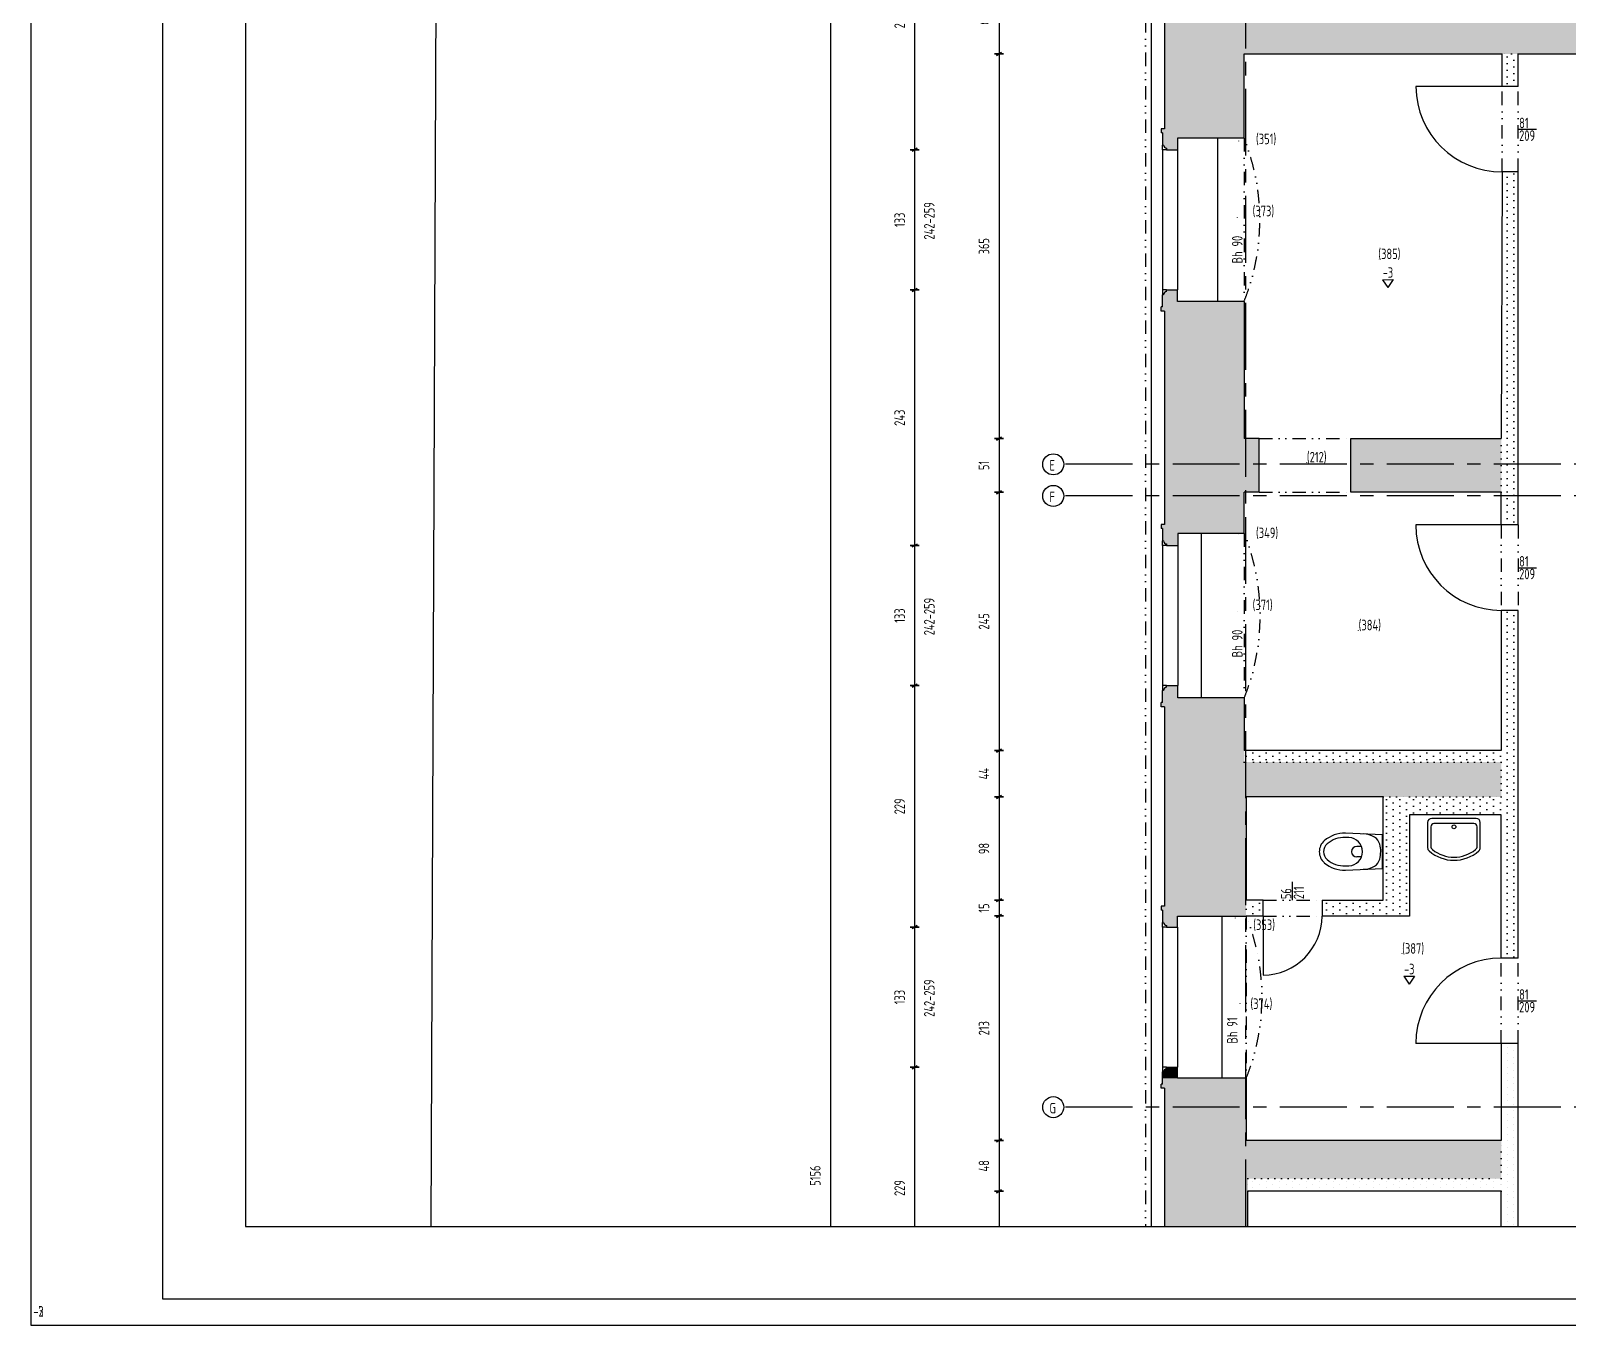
# Model space of a CAD drawing. Header units: centimetres. Extents: x -147 to 196535, y -264 to 83836.
# Drawn here: x -147 to 29029, y -264 to 24303 of the extents above; entities that cross this region are included whole.
import ezdxf
from ezdxf.enums import TextEntityAlignment as Align

# ---------------------------------------------------------------- set-up
doc = ezdxf.new("R2010")
doc.units = ezdxf.units.CM
doc.header["$LTSCALE"] = 20
doc.header["$PDMODE"] = 2
for name, pattern in [('GETRENNT', [31.75, 12.7, -6.35, 0, -6.35, 0, -6.35]), ('MITTE', [50.8, 31.75, -6.35, 6.35, -6.35]), ('PUNKT', [6.35, 0, -6.35])]:
    doc.linetypes.add(name, pattern=pattern)
for name, color, linetype in [('Bemassung', 134, 'Continuous'), ('VBW.Abgelotet', 6, 'GETRENNT'), ('VBW.AbgelotetUmgeklappt', 252, 'GETRENNT'), ('VBW.Achsen', 244, 'MITTE'), ('VBW.Ansicht', 3, 'Continuous'), ('VBW.HoeheAbsolut', 142, 'Continuous'), ('VBW.HoeheRelativ', 2, 'Continuous'), ('VBW.LAYOUT', 3, 'Continuous'), ('VBW.Mauer', 9, 'Continuous'), ('VBW.Sanitaer', 4, 'Continuous'), ('VBW.Schnitt', 7, 'Continuous'), ('VBW.SchnittTrockenbau', 42, 'Continuous'), ('VBW.Schraffur', 9, 'Continuous'), ('VBW.Text', 84, 'Continuous'), ('VBW.Tuer', 4, 'Continuous'), ('VBW.Verlauf', 2, 'PUNKT')]:
    doc.layers.add(name, color=color, linetype=linetype)
doc.styles.add('VBWText', font='isocp.shx', dxfattribs={"width": 0.8})
doc.dimstyles.new('M50', dxfattribs={"dimtxt": 10, "dimasz": 0.5, "dimexe": 2, "dimexo": 0, "dimgap": 0, "dimtad": 0, "dimdec": 0, "dimdsep": 46, "dimtxsty": 'VBWText', "dimblk": 'BemVBW', "dimcen": 2, "dimse1": 1, "dimse2": 1, "dimclrd": 134, "dimclre": 40, "dimclrt": 134, "dimadec": 0, "dimazin": 0, "dimtfac": 1.428571, "dimtdec": 0, "dimtix": 1, "dimtmove": 2, "dimatfit": 3, "dimldrblk": 'NONE', "dimfxl": 1, "dimtvp": 1.428571, "dimtolj": 1, "dimarcsym": 0})
pattern_1 = [(90, (-7744151.96, 15768824.58), (-126.9999996, 63.4999998), [0, -126.9999996])]

# ---------------------------------------------------------------- blocks, each defined once
blk = doc.blocks.new('Toilette')
for p, q in [((5.1, 17.5), (-30, 16)), ((-30, 16), (-30, -16)), ((-10, 5), (-5.6, 5)), ((5.3, 13.5), (1.9, 13.4)), ((-10, -5), (-5.6, -5)), ((1.9, -13.4), (5.3, -13.5)), ((-30, -16), (5.1, -17.5))]:
    blk.add_line(p, q)
for centre, radius, start, end in [((-11.6, -4.2), 20.9, 89.852, 121.2227), ((6.3, -11.3), 28.8, 48.9445, 92.354), ((-1.3, -0.1), 27, 164.6634, 195.0176), ((-17, 4.7), 10.6, 121.2231, 167.0871), ((2.4, 0), 13.4, 92.3533, 267.6466), ((-5.6, 0), 5, 270, 90), ((6.3, -11.3), 24.8, 48.9445, 92.354), ((16.2, 0), 9.84, 311.0552, 48.9448), ((16.2, 0), 13.8, 311.0553, 48.9447), ((-17, -4.7), 10.6, 192.9135, 238.7065), ((-11.7, 4), 20.8, 238.707, 270.2997), ((6.3, 11.3), 28.8, 267.646, 311.0555), ((6.3, 11.3), 24.8, 267.646, 311.0555)]:
    blk.add_arc(centre, radius, start, end)
blk = doc.blocks.new('Waschbecken')
for p, q in [((-25, 8), (-25, -15.9)), ((-22, 6.6), (-22, -11.9)), ((22, -11.9), (22, 6.6)), ((25, -15.9), (25, 8)), ((-21, -19.9), (21, -19.9)), ((-19, -14.9), (19, -14.9))]:
    blk.add_line(p, q)
blk.add_circle((0, -11.9), 1.81)
for centre, radius, start, end in [((0, -15.9), 35.8, 48.6972, 131.3028), ((0, -15.9), 32.8, 51.3438, 128.6562), ((-21, 8), 4, 131.3028, 180), ((-18, 6.6), 4, 128.6562, 180), ((18, 6.6), 4, 0, 51.3438), ((21, 8), 4, 0, 48.6972), ((-19, -11.9), 3, 180, 270), ((19, -11.9), 3, 270, 0), ((-21, -15.9), 4, 180, 270), ((21, -15.9), 4, 270, 0)]:
    blk.add_arc(centre, radius, start, end)
blk = doc.blocks.new('HoeKote')
for p, q in [((-1.01, 1.5), (1.01, 1.5)), ((-1.01, 1.5), (0, 0)), ((1.01, 1.5), (0, 0))]:
    blk.add_line(p, q)
at = {"style": 'VBWText', "width": 0.8}
blk.add_attdef('HOEHE', text='', height=2, rotation=0.1, dxfattribs=at).set_placement((0, 2.86), align=Align.MIDDLE)
blk = doc.blocks.new('BemVBW')
at = {"layer": 'Bemassung'}
for p, q in [((2.8, -4.9), (-2.8, 4.9)), ((-1.1, 0), (1.1, 0))]:
    blk.add_line(p, q, dxfattribs=at)
at = {"layer": 'Bemassung', "color": 4}
blk.add_line((0, 8.5), (0, -8.5), dxfattribs=at)
blk = doc.blocks.new('*D236')
at = {"layer": 'Bemassung', "color": 134, "lineweight": -2, "transparency": 16777216}
blk.add_line((18227, 23853), (18227, 16574), dxfattribs=at)
at = {"layer": 'Defpoints', "color": 0, "transparency": 16777216}
for p in [(22876, 23863), (18227, 16564), (22876, 16564)]:
    blk.add_point(p, dxfattribs=at)
at = {"layer": 'Bemassung', "color": 134, "lineweight": -2, "transparency": 16777216, "xscale": 9.999999971459891, "yscale": 9.999999971459891, "zscale": 9.999999971459891}
for p, rotation in [((18227, 23863), 90), ((18227, 16564), 270)]:
    blk.add_blockref('BemVBW', p, dxfattribs=dict(at, rotation=rotation))
at = {"layer": 'Bemassung', "color": 134, "transparency": 16777216, "insert": (17941, 20214), "char_height": 200, "attachment_point": 5, "rotation": 90, "style": 'VBWText'}
blk.add_mtext('\\A1;365', dxfattribs=at)
blk = doc.blocks.new('_None')
blk = doc.blocks.new('*D237')
at = {"layer": 'Bemassung', "color": 134, "lineweight": -2, "transparency": 16777216}
blk.add_line((18227, 16554), (18227, 15554), dxfattribs=at)
at = {"layer": 'Defpoints', "color": 0, "transparency": 16777216}
for p in [(22876, 16564), (18227, 15544), (22882, 15544)]:
    blk.add_point(p, dxfattribs=at)
at = {"layer": 'Bemassung', "color": 134, "lineweight": -2, "transparency": 16777216, "xscale": 9.999999971459891, "yscale": 9.999999971459891, "zscale": 9.999999971459891}
for p, rotation in [((18227, 16564), 90), ((18227, 15544), 270)]:
    blk.add_blockref('BemVBW', p, dxfattribs=dict(at, rotation=rotation))
at = {"layer": 'Bemassung', "color": 134, "transparency": 16777216, "insert": (17941, 16054), "char_height": 200, "attachment_point": 5, "rotation": 90, "style": 'VBWText'}
blk.add_mtext('\\A1;51', dxfattribs=at)
blk = doc.blocks.new('*D238')
at = {"layer": 'Bemassung', "color": 134, "lineweight": -2, "transparency": 16777216}
blk.add_line((18227, 3233), (18227, 2289), dxfattribs=at)
at = {"layer": 'Defpoints', "color": 0, "transparency": 16777216}
for p in [(22917, 3243), (18227, 2279), (22951, 2279)]:
    blk.add_point(p, dxfattribs=at)
at = {"layer": 'Bemassung', "color": 134, "lineweight": -2, "transparency": 16777216, "xscale": 9.999999971459891, "yscale": 9.999999971459891, "zscale": 9.999999971459891}
for p, rotation in [((18227, 3243), 90), ((18227, 2279), 270)]:
    blk.add_blockref('BemVBW', p, dxfattribs=dict(at, rotation=rotation))
at = {"layer": 'Bemassung', "color": 134, "transparency": 16777216, "insert": (17941, 2761), "char_height": 200, "attachment_point": 5, "rotation": 90, "style": 'VBWText'}
blk.add_mtext('\\A1;48', dxfattribs=at)
blk = doc.blocks.new('*D314')
at = {"layer": 'Bemassung', "color": 134, "lineweight": -2, "transparency": 16777216}
blk.add_line((18227, 25172), (18227, 23873), dxfattribs=at)
at = {"layer": 'Defpoints', "color": 0, "transparency": 16777216}
for p in [(22870, 25182), (18227, 23863), (22876, 23863)]:
    blk.add_point(p, dxfattribs=at)
at = {"layer": 'Bemassung', "color": 134, "lineweight": -2, "transparency": 16777216, "xscale": 9.999999971459891, "yscale": 9.999999971459891, "zscale": 9.999999971459891}
for p, rotation in [((18227, 25182), 90), ((18227, 23863), 270)]:
    blk.add_blockref('BemVBW', p, dxfattribs=dict(at, rotation=rotation))
at = {"layer": 'Bemassung', "color": 134, "transparency": 16777216, "insert": (17941, 24523), "char_height": 200, "attachment_point": 5, "rotation": 90, "style": 'VBWText'}
blk.add_mtext('\\A1;66', dxfattribs=at)
blk = doc.blocks.new('*D320')
at = {"layer": 'Bemassung', "color": 134, "lineweight": -2, "transparency": 16777216}
blk.add_line((18227, 7493), (18227, 3253), dxfattribs=at)
at = {"layer": 'Defpoints', "color": 0, "transparency": 16777216}
for p in [(22917, 7503), (18227, 3243), (22917, 3243)]:
    blk.add_point(p, dxfattribs=at)
at = {"layer": 'Bemassung', "color": 134, "lineweight": -2, "transparency": 16777216, "xscale": 9.999999971459891, "yscale": 9.999999971459891, "zscale": 9.999999971459891}
for p, rotation in [((18227, 7503), 90), ((18227, 3243), 270)]:
    blk.add_blockref('BemVBW', p, dxfattribs=dict(at, rotation=rotation))
at = {"layer": 'Bemassung', "color": 134, "transparency": 16777216, "insert": (17941, 5373), "char_height": 200, "attachment_point": 5, "rotation": 90, "style": 'VBWText'}
blk.add_mtext('\\A1;213', dxfattribs=at)
blk = doc.blocks.new('*D321')
at = {"layer": 'Bemassung', "color": 134, "lineweight": -2, "transparency": 16777216}
blk.add_line((18227, 15534), (18227, 10653), dxfattribs=at)
at = {"layer": 'Defpoints', "color": 0, "transparency": 16777216}
for p in [(22882, 15544), (18227, 10643), (22882, 10643)]:
    blk.add_point(p, dxfattribs=at)
at = {"layer": 'Bemassung', "color": 134, "lineweight": -2, "transparency": 16777216, "xscale": 9.999999971459891, "yscale": 9.999999971459891, "zscale": 9.999999971459891}
for p, rotation in [((18227, 15544), 90), ((18227, 10643), 270)]:
    blk.add_blockref('BemVBW', p, dxfattribs=dict(at, rotation=rotation))
at = {"layer": 'Bemassung', "color": 134, "transparency": 16777216, "insert": (17941, 13094), "char_height": 200, "attachment_point": 5, "rotation": 90, "style": 'VBWText'}
blk.add_mtext('\\A1;245', dxfattribs=at)
blk = doc.blocks.new('*D322')
at = {"layer": 'Bemassung', "color": 134, "lineweight": -2, "transparency": 16777216}
blk.add_line((18227, 9753), (18227, 7813), dxfattribs=at)
at = {"layer": 'Defpoints', "color": 0, "transparency": 16777216}
for p in [(22917, 9763), (18227, 7803), (22917, 7803)]:
    blk.add_point(p, dxfattribs=at)
at = {"layer": 'Bemassung', "color": 134, "lineweight": -2, "transparency": 16777216, "xscale": 9.999999971459891, "yscale": 9.999999971459891, "zscale": 9.999999971459891}
for p, rotation in [((18227, 9763), 90), ((18227, 7803), 270)]:
    blk.add_blockref('BemVBW', p, dxfattribs=dict(at, rotation=rotation))
at = {"layer": 'Bemassung', "color": 134, "transparency": 16777216, "insert": (17941, 8783), "char_height": 200, "attachment_point": 5, "rotation": 90, "style": 'VBWText'}
blk.add_mtext('\\A1;98', dxfattribs=at)
blk = doc.blocks.new('*D323')
at = {"layer": 'Bemassung', "color": 134, "lineweight": -2, "transparency": 16777216}
blk.add_line((18227, 10633), (18227, 9773), dxfattribs=at)
at = {"layer": 'Defpoints', "color": 0, "transparency": 16777216}
for p in [(22882, 10643), (18227, 9763), (22917, 9763)]:
    blk.add_point(p, dxfattribs=at)
at = {"layer": 'Bemassung', "color": 134, "lineweight": -2, "transparency": 16777216, "xscale": 9.999999971459891, "yscale": 9.999999971459891, "zscale": 9.999999971459891}
for p, rotation in [((18227, 10643), 90), ((18227, 9763), 270)]:
    blk.add_blockref('BemVBW', p, dxfattribs=dict(at, rotation=rotation))
at = {"layer": 'Bemassung', "color": 134, "transparency": 16777216, "insert": (17941, 10203), "char_height": 200, "attachment_point": 5, "rotation": 90, "style": 'VBWText'}
blk.add_mtext('\\A1;44', dxfattribs=at)
blk = doc.blocks.new('*D324')
at = {"layer": 'Bemassung', "color": 134, "lineweight": -2, "transparency": 16777216}
blk.add_line((18227, 7793), (18227, 7513), dxfattribs=at)
at = {"layer": 'Defpoints', "color": 0, "transparency": 16777216}
for p in [(22917, 7803), (18227, 7503), (22917, 7503)]:
    blk.add_point(p, dxfattribs=at)
at = {"layer": 'Bemassung', "color": 134, "lineweight": -2, "transparency": 16777216, "xscale": 9.999999971459891, "yscale": 9.999999971459891, "zscale": 9.999999971459891}
for p, rotation in [((18227, 7803), 90), ((18227, 7503), 270)]:
    blk.add_blockref('BemVBW', p, dxfattribs=dict(at, rotation=rotation))
at = {"layer": 'Bemassung', "color": 134, "transparency": 16777216, "insert": (17941, 7653), "char_height": 200, "attachment_point": 5, "rotation": 90, "style": 'VBWText'}
blk.add_mtext('\\A1;15', dxfattribs=at)
blk = doc.blocks.new('*D328')
at = {"layer": 'Bemassung', "color": 134, "lineweight": -2, "transparency": 16777216}
blk.add_line((16627, 4643), (16627, 7282), dxfattribs=at)
at = {"layer": 'Defpoints', "color": 0, "transparency": 16777216}
for p in [(16627, 7292), (21327, 7292), (21327, 4633)]:
    blk.add_point(p, dxfattribs=at)
at = {"layer": 'Bemassung', "color": 134, "lineweight": -2, "transparency": 16777216, "xscale": 9.999999971459891, "yscale": 9.999999971459891, "zscale": 9.999999971459891}
for p, rotation in [((16627, 7292), 90), ((16627, 4633), 270)]:
    blk.add_blockref('BemVBW', p, dxfattribs=dict(at, rotation=rotation))
at = {"layer": 'Bemassung', "color": 134, "transparency": 16777216, "insert": (16341, 5963), "char_height": 200, "attachment_point": 5, "rotation": 90, "style": 'VBWText'}
blk.add_mtext('\\A1;133', dxfattribs=at)
blk = doc.blocks.new('*D329')
at = {"layer": 'Bemassung', "color": 134, "lineweight": -2, "transparency": 16777216}
blk.add_line((16627, 7302), (16627, 11865), dxfattribs=at)
at = {"layer": 'Defpoints', "color": 0, "transparency": 16777216}
for p in [(16627, 11875), (21327, 11875), (21327, 7292)]:
    blk.add_point(p, dxfattribs=at)
at = {"layer": 'Bemassung', "color": 134, "lineweight": -2, "transparency": 16777216, "xscale": 9.999999971459891, "yscale": 9.999999971459891, "zscale": 9.999999971459891}
for p, rotation in [((16627, 11875), 90), ((16627, 7292), 270)]:
    blk.add_blockref('BemVBW', p, dxfattribs=dict(at, rotation=rotation))
at = {"layer": 'Bemassung', "color": 134, "transparency": 16777216, "insert": (16341, 9584), "char_height": 200, "attachment_point": 5, "rotation": 90, "style": 'VBWText'}
blk.add_mtext('\\A1;229', dxfattribs=at)
blk = doc.blocks.new('*D330')
at = {"layer": 'Bemassung', "color": 134, "lineweight": -2, "transparency": 16777216}
blk.add_line((16627, 11885), (16627, 14524), dxfattribs=at)
at = {"layer": 'Defpoints', "color": 0, "transparency": 16777216}
for p in [(16627, 14534), (21327, 14534), (21327, 11875)]:
    blk.add_point(p, dxfattribs=at)
at = {"layer": 'Bemassung', "color": 134, "lineweight": -2, "transparency": 16777216, "xscale": 9.999999971459891, "yscale": 9.999999971459891, "zscale": 9.999999971459891}
for p, rotation in [((16627, 14534), 90), ((16627, 11875), 270)]:
    blk.add_blockref('BemVBW', p, dxfattribs=dict(at, rotation=rotation))
at = {"layer": 'Bemassung', "color": 134, "transparency": 16777216, "insert": (16341, 13204), "char_height": 200, "attachment_point": 5, "rotation": 90, "style": 'VBWText'}
blk.add_mtext('\\A1;133', dxfattribs=at)
blk = doc.blocks.new('*D331')
at = {"layer": 'Bemassung', "color": 134, "lineweight": -2, "transparency": 16777216}
blk.add_line((16627, 14544), (16627, 19374), dxfattribs=at)
at = {"layer": 'Defpoints', "color": 0, "transparency": 16777216}
for p in [(16627, 19384), (21327, 19384), (21327, 14534)]:
    blk.add_point(p, dxfattribs=at)
at = {"layer": 'Bemassung', "color": 134, "lineweight": -2, "transparency": 16777216, "xscale": 9.999999971459891, "yscale": 9.999999971459891, "zscale": 9.999999971459891}
for p, rotation in [((16627, 19384), 90), ((16627, 14534), 270)]:
    blk.add_blockref('BemVBW', p, dxfattribs=dict(at, rotation=rotation))
at = {"layer": 'Bemassung', "color": 134, "transparency": 16777216, "insert": (16341, 16959), "char_height": 200, "attachment_point": 5, "rotation": 90, "style": 'VBWText'}
blk.add_mtext('\\A1;243', dxfattribs=at)
blk = doc.blocks.new('*D332')
at = {"layer": 'Bemassung', "color": 134, "lineweight": -2, "transparency": 16777216}
blk.add_line((16627, 19394), (16627, 22034), dxfattribs=at)
at = {"layer": 'Defpoints', "color": 0, "transparency": 16777216}
for p in [(16627, 22044), (21327, 22044), (21327, 19384)]:
    blk.add_point(p, dxfattribs=at)
at = {"layer": 'Bemassung', "color": 134, "lineweight": -2, "transparency": 16777216, "xscale": 9.999999971459891, "yscale": 9.999999971459891, "zscale": 9.999999971459891}
for p, rotation in [((16627, 22044), 90), ((16627, 19384), 270)]:
    blk.add_blockref('BemVBW', p, dxfattribs=dict(at, rotation=rotation))
at = {"layer": 'Bemassung', "color": 134, "transparency": 16777216, "insert": (16341, 20714), "char_height": 200, "attachment_point": 5, "rotation": 90, "style": 'VBWText'}
blk.add_mtext('\\A1;133', dxfattribs=at)
blk = doc.blocks.new('*D333')
at = {"layer": 'Bemassung', "color": 134, "lineweight": -2, "transparency": 16777216}
blk.add_line((16627, 22054), (16627, 26953), dxfattribs=at)
at = {"layer": 'Defpoints', "color": 0, "transparency": 16777216}
for p in [(16627, 26963), (21327, 26963), (21327, 22044)]:
    blk.add_point(p, dxfattribs=at)
at = {"layer": 'Bemassung', "color": 134, "lineweight": -2, "transparency": 16777216, "xscale": 9.999999971459891, "yscale": 9.999999971459891, "zscale": 9.999999971459891}
for p, rotation in [((16627, 26963), 90), ((16627, 22044), 270)]:
    blk.add_blockref('BemVBW', p, dxfattribs=dict(at, rotation=rotation))
at = {"layer": 'Bemassung', "color": 134, "transparency": 16777216, "insert": (16341, 24503), "char_height": 200, "attachment_point": 5, "rotation": 90, "style": 'VBWText'}
blk.add_mtext('\\A1;246', dxfattribs=at)
blk = doc.blocks.new('*E455')
at = {"layer": 'VBW.HoeheAbsolut', "style": 'VBWText', "width": 0.8}
blk.add_text('-2', height=200, rotation=0.3821, dxfattribs=at).set_placement((-158215, -1528), align=Align.MIDDLE)
blk = doc.blocks.new('*E456')
at = {"layer": 'VBW.HoeheAbsolut', "style": 'VBWText', "width": 0.8}
blk.add_text('-3', height=200, rotation=0.3821, dxfattribs=at).set_placement((-35876, -1435), align=Align.MIDDLE)

msp = doc.modelspace()

# ---------------------------------------------------------------- hatches: boundary and pattern name
at = {"layer": 'VBW.Schraffur'}
h = msp.add_hatch(color=256, dxfattribs=at)
h.dxf.hatch_style = 1
h.paths.add_polyline_path([(29876.6, 25183.4), (22869.8, 25183.4), (22869.8, 26722.4), (21649.8, 26722.4), (21649.8, 26962.9), (21406.7, 26962.9), (21406.7, 26932.9, 0.4142136), (21346.7, 26872.9), (21326.7, 26872.9), (21326.7, 26642.9), (21306.7, 26642.9), (21306.7, 26562.9), (21366.7, 26562.9), (21366.7, 22443.5), (21306.7, 22443.5), (21306.7, 22363.5), (21326.7, 22363.5), (21326.7, 22133.5), (21346.7, 22133.5, 0.4142136), (21406.7, 22073.5), (21406.7, 22043.5), (21615.8, 22043.5), (21615.8, 22264), (22875.8, 22264), (22875.8, 23863.4), (27776.6, 23863.4), (28076.6, 23863.4), (29616.6, 23863.4), (29616.6, 24723.4), (29876.6, 24723.4)])
h = msp.add_hatch(dxfattribs=at)
h.set_pattern_fill('DOTS', color=42, scale=4, angle=-61.71788)
h.set_pattern_definition(pattern_1)
h.paths.add_polyline_path([(28076.6, 23863.4), (27776.6, 23863.4), (27776.6, 23243.4), (28076.6, 23243.4)])
h = msp.add_hatch(dxfattribs=at)
h.set_pattern_fill('DOTS', color=42, scale=4, angle=-61.71788)
h.set_pattern_definition(pattern_1)
h.paths.add_polyline_path([(28076.6, 21623.4), (27776.6, 21623.4), (27756.7, 16564.3), (27756.6, 15544.3), (27756.6, 14923.4), (28076.6, 14923.4)])
h = msp.add_hatch(color=256, dxfattribs=at)
h.dxf.hatch_style = 1
h.paths.add_polyline_path([(23161.7, 16564.3), (22875.8, 16564.3), (22875.8, 19164), (21615.8, 19164), (21615.8, 19384.4), (21406.7, 19384.4), (21406.7, 19354.4, 0.4142136), (21346.7, 19294.4), (21326.7, 19294.4), (21326.7, 19064.4), (21306.7, 19064.4), (21306.7, 18984.4), (21366.7, 18984.4), (21366.7, 14933.9), (21306.7, 14933.9), (21306.7, 14853.9), (21326.7, 14853.9), (21326.7, 14623.9), (21346.7, 14623.9, 0.4142136), (21406.7, 14563.9), (21406.7, 14533.9), (21621.7, 14533.9), (21621.7, 14764.3), (22881.7, 14764.3), (22881.7, 15544.3), (23161.7, 15544.3)])
h = msp.add_hatch(color=256, dxfattribs=at)
h.dxf.hatch_style = 1
h.paths.add_polyline_path([(27756.7, 16564.3), (24901.7, 16564.3), (24901.7, 15544.3), (27756.6, 15544.3)])
h = msp.add_hatch(dxfattribs=at)
h.set_pattern_fill('DOTS', color=42, scale=4, angle=-61.71788)
h.set_pattern_definition(pattern_1)
h.paths.add_polyline_path([(28076.6, 13303.4), (27756.6, 13303.4), (27756.6, 10643.4), (22881.7, 10643.4), (22881.7, 10422.8), (27756.6, 10422.8), (27756.6, 9762.8), (26016.6, 9762.8), (25516.6, 9762.8), (25516.6, 7802.8), (24356.6, 7802.8), (24356.6, 7502.8), (26016.6, 7502.8), (26016.6, 9422.8), (27756.6, 9422.8), (27756.6, 6703.4), (28076.6, 6703.4)])
h = msp.add_hatch(color=256, dxfattribs=at)
h.dxf.hatch_style = 1
h.paths.add_polyline_path([(22916.6, 9762.8), (25516.6, 9762.8), (26016.6, 9762.8), (27756.6, 9762.8), (27756.6, 10422.8), (22881.7, 10422.8), (22881.7, 10643.4), (22881.7, 11644.3), (21621.7, 11644.3), (21621.7, 11874.8), (21406.7, 11874.8), (21406.7, 11844.8, 0.4142136), (21346.7, 11784.8), (21326.7, 11784.8), (21326.7, 11554.8), (21306.7, 11554.8), (21306.7, 11474.8), (21366.7, 11474.8), (21366.7, 7692.4), (21306.7, 7692.4), (21306.7, 7612.4), (21326.7, 7612.4), (21326.7, 7382.4), (21346.7, 7382.4, 0.4142136), (21406.7, 7322.4), (21406.7, 7292.4), (21616.6, 7292.4), (21616.6, 7502.8), (22916.6, 7502.8), (22916.6, 7802.8)])
h = msp.add_hatch(dxfattribs=at)
h.set_pattern_fill('DOTS', color=42, scale=4, angle=-61.71788)
h.set_pattern_definition(pattern_1)
h.paths.add_polyline_path([(23236.6, 7802.8), (22916.6, 7802.8), (22916.6, 7502.8), (23236.6, 7502.8)])

# ---------------------------------------------------------------- linework, layer by layer
at = {"layer": 'Bemassung', "color": 134}
for p, q in [((15026.7, 54124.8), (15026.7, 1612.9)), ((16626.7, 1612.9), (16626.7, 4623.3)), ((18226.7, 2269), (18226.7, 1612.9))]:
    msp.add_line(p, q, dxfattribs=at)
at = {"layer": 'Defpoints', "color": 10, "linetype": 'Continuous'}
msp.add_lwpolyline([(3926.2, 1612.9), (189606, 1612.9), (189606, 82504.8), (3926.2, 82504.8)], close=True, dxfattribs=at)
at = {"layer": 'VBW.Abgelotet'}
for p, q in [((21006.7, 30874.8), (21006.7, 1612.9)), ((27776.6, 21623.4), (27776.6, 23243.4)), ((28076.6, 21623.4), (28076.6, 23243.4)), ((22875.8, 22264), (22875.8, 19164)), ((23161.7, 16564.3), (24901.7, 16564.3)), ((23161.7, 15544.3), (24901.7, 15544.3)), ((27756.6, 14923.4), (27756.6, 13303.4)), ((28076.6, 14923.4), (28076.6, 13303.4)), ((22881.7, 14764.3), (22881.7, 11644.3)), ((23236.6, 7802.8), (24356.6, 7802.8)), ((22916.6, 7502.8), (22916.6, 4422.8)), ((23236.6, 7502.8), (24356.6, 7502.8)), ((27756.6, 5083.4), (27756.6, 6703.4)), ((28076.6, 5083.4), (28076.6, 6703.4))]:
    msp.add_line(p, q, dxfattribs=at)
at = {"layer": 'VBW.AbgelotetUmgeklappt'}
for centre, radius, start, end in [((19021.6, 20714), 4154.2, 338.09187, 21.90813), ((18975.7, 13204.3), 4206, 338.22895, 21.77105), ((19113.9, 5962.8), 4102.7, 337.95309, 22.04691)]:
    msp.add_arc(centre, radius, start, end, dxfattribs=at)
at = {"layer": 'VBW.Achsen', "ltscale": 2}
for p, q in [((22909.8, 1612.9), (22909.8, 55784.5)), ((53272.7, 16074.8), (19455.7, 16074.8)), ((53272.7, 15474.8), (19455.7, 15474.8)), ((53272.7, 3874.8), (19455.7, 3874.8))]:
    msp.add_line(p, q, dxfattribs=at)
at = {"layer": 'VBW.Achsen', "linetype": 'Continuous', "ltscale": 2}
for centre in [(19255.7, 16074.8), (19255.7, 15474.8), (19255.7, 3874.8)]:
    msp.add_circle(centre, 200, dxfattribs=at)
at = {"layer": 'VBW.Ansicht'}
for p, q in [((21118.7, 1612.9), (21118.7, 30938.2)), ((22375.8, 22264), (22375.8, 19164)), ((21326.7, 22043.5), (21326.7, 22133.5)), ((21326.7, 22043.5), (21326.7, 19384.4)), ((21406.7, 22043.5), (21326.7, 22043.5)), ((21615.8, 22043.5), (21615.8, 19384.4)), ((21326.7, 19384.4), (21326.7, 19294.4)), ((21406.7, 19384.4), (21326.7, 19384.4)), ((21326.7, 14533.9), (21326.7, 14623.9)), ((22061.7, 14764.3), (22061.7, 11644.3)), ((21326.7, 14533.9), (21326.7, 11874.8)), ((21406.7, 14533.9), (21326.7, 14533.9)), ((21621.7, 14533.9), (21621.7, 11874.8)), ((21406.7, 11874.8), (21326.7, 11874.8)), ((21326.7, 11874.8), (21326.7, 11784.8)), ((21326.7, 7292.4), (21326.7, 7382.4)), ((22456.6, 7502.8), (22456.6, 4422.8)), ((21326.7, 7292.4), (21326.7, 4633.3)), ((21406.7, 7292.4), (21326.7, 7292.4)), ((21616.6, 7292.4), (21616.6, 4633.3)), ((21406.7, 4633.3), (21326.7, 4633.3)), ((21326.7, 4633.3), (21326.7, 4543.3))]:
    msp.add_line(p, q, dxfattribs=at)
at = {"layer": 'VBW.HoeheRelativ'}
for p in [(22777.6, 22211.2), (22753.8, 20762.7), (25423.3, 19968.9), (24067.9, 16111.8), (22777.6, 14735.3), (22753.8, 13286.9), (25050.2, 12924.7), (22714.3, 7464.3), (25876.3, 6787.1), (22803.6, 5839.5)]:
    msp.add_point(p, dxfattribs=at)
at = {"layer": 'VBW.LAYOUT', "color": 4}
for p, q in [((-146.9, 83835.9), (-146.9, -264.1)), ((-146.9, -264.1), (196535.4, -264.1))]:
    msp.add_line(p, q, dxfattribs=at)
at = {"layer": 'VBW.LAYOUT'}
for p, q in [((2353.1, 83335.9), (2353.1, 235.9)), ((2353.1, 235.9), (196035.4, 235.9))]:
    msp.add_line(p, q, dxfattribs=at)
at = {"layer": 'VBW.Mauer'}
msp.add_line((7448.6, 1612.9), (7567.3, 29676.5), dxfattribs=at)
at = {"layer": 'VBW.Schnitt'}
for p, q in [((21366.7, 26562.9), (21366.7, 22443.5)), ((22875.8, 22264), (22875.8, 23863.4)), ((22875.8, 23863.4), (27776.6, 23863.4)), ((28076.6, 23863.4), (29616.6, 23863.4)), ((21366.7, 22443.5), (21306.7, 22443.5)), ((21306.7, 22443.5), (21306.7, 22363.5)), ((21326.7, 22363.5), (21306.7, 22363.5)), ((21326.7, 22363.5), (21326.7, 22133.5)), ((22875.8, 22264), (21615.8, 22264)), ((21615.8, 22264), (21615.8, 22043.5)), ((21346.7, 22133.5), (21326.7, 22133.5)), ((21406.7, 22073.5), (21406.7, 22043.5)), ((21406.7, 22043.5), (21615.8, 22043.5)), ((21326.7, 19064.4), (21326.7, 19294.4)), ((21346.7, 19294.4), (21326.7, 19294.4)), ((21406.7, 19384.4), (21615.8, 19384.4)), ((21406.7, 19354.4), (21406.7, 19384.4)), ((21615.8, 19164), (21615.8, 19384.4)), ((21306.7, 18984.4), (21306.7, 19064.4)), ((21326.7, 19064.4), (21306.7, 19064.4)), ((21366.7, 18984.4), (21306.7, 18984.4)), ((21366.7, 18984.4), (21366.7, 14933.9)), ((22875.8, 19164), (21615.8, 19164)), ((22875.8, 19164), (22875.8, 16564.3)), ((23161.7, 16564.3), (22875.8, 16564.3)), ((23161.7, 15544.3), (23161.7, 16564.3)), ((24901.7, 15544.3), (24901.7, 16564.3)), ((24901.7, 16564.3), (27756.7, 16564.3)), ((23161.7, 15544.3), (22881.7, 15544.3)), ((22881.7, 14764.3), (22881.7, 15544.3)), ((27756.6, 15544.3), (24901.7, 15544.3)), ((21306.7, 14933.9), (21306.7, 14853.9)), ((21366.7, 14933.9), (21306.7, 14933.9)), ((21326.7, 14853.9), (21306.7, 14853.9)), ((21326.7, 14853.9), (21326.7, 14623.9)), ((21346.7, 14623.9), (21326.7, 14623.9)), ((21621.7, 14764.3), (21621.7, 14533.9)), ((22881.7, 14764.3), (21621.7, 14764.3)), ((21406.7, 14563.9), (21406.7, 14533.9)), ((21406.7, 14533.9), (21621.7, 14533.9)), ((21326.7, 11554.8), (21326.7, 11784.8)), ((21346.7, 11784.8), (21326.7, 11784.8)), ((21406.7, 11874.8), (21621.7, 11874.8)), ((21406.7, 11844.8), (21406.7, 11874.8)), ((21621.7, 11644.3), (21621.7, 11874.8)), ((21306.7, 11474.8), (21306.7, 11554.8)), ((21326.7, 11554.8), (21306.7, 11554.8)), ((21366.7, 11474.8), (21306.7, 11474.8)), ((21366.7, 11474.8), (21366.7, 7692.4)), ((22881.7, 11644.3), (21621.7, 11644.3)), ((22881.7, 11644.3), (22881.7, 10643.4)), ((22916.6, 9762.8), (22916.6, 7802.8)), ((25516.6, 9762.8), (22916.6, 9762.8)), ((21306.7, 7692.4), (21306.7, 7612.4)), ((21366.7, 7692.4), (21306.7, 7692.4)), ((21326.7, 7612.4), (21306.7, 7612.4)), ((21326.7, 7612.4), (21326.7, 7382.4)), ((21346.7, 7382.4), (21326.7, 7382.4)), ((21406.7, 7322.4), (21406.7, 7292.4)), ((21616.6, 7292.4), (21616.6, 7502.8)), ((21616.6, 7502.8), (22916.6, 7502.8)), ((21406.7, 7292.4), (21616.6, 7292.4)), ((21326.7, 4313.3), (21326.7, 4543.3)), ((21346.7, 4543.3), (21326.7, 4543.3)), ((21406.7, 4633.3), (21616.6, 4633.3)), ((21406.7, 4603.3), (21406.7, 4633.3)), ((21616.6, 4422.8), (21616.6, 4633.3)), ((22916.6, 4422.8), (21616.6, 4422.8)), ((22916.6, 4422.8), (22916.6, 3243.4)), ((21306.7, 4233.3), (21306.7, 4313.3)), ((21326.7, 4313.3), (21306.7, 4313.3)), ((21366.7, 4233.3), (21306.7, 4233.3)), ((21366.7, 4233.3), (21366.7, 1612.9)), ((27756.6, 3243.4), (22916.6, 3243.4)), ((22951.2, 1612.9), (22951.2, 2279))]:
    msp.add_line(p, q, dxfattribs=at)
for centre, start, end in [((21406.7, 22133.5), 180, 270), ((21406.7, 19294.4), 90, 180), ((21406.7, 14623.9), 180, 270), ((21406.7, 11784.8), 90, 180), ((21406.7, 7382.4), 180, 270), ((21406.7, 4543.3), 90, 180)]:
    msp.add_arc(centre, 60, start, end, dxfattribs=at)
at = {"layer": 'VBW.SchnittTrockenbau'}
for p, q in [((27776.6, 23243.4), (27776.6, 23863.4)), ((28076.6, 23243.4), (28076.6, 23863.4)), ((28076.6, 23243.4), (27776.6, 23243.4)), ((27776.6, 21623.4), (27756.7, 16564.3)), ((28076.6, 21623.4), (27776.6, 21623.4)), ((28076.6, 14923.4), (28076.6, 21623.4)), ((27756.6, 14923.4), (27756.6, 15544.3)), ((28076.6, 14923.4), (27756.6, 14923.4)), ((28076.6, 13303.4), (27756.6, 13303.4)), ((27756.6, 13303.4), (27756.6, 10643.4)), ((28076.6, 6703.4), (28076.6, 13303.4)), ((27756.6, 10643.4), (22881.7, 10643.4)), ((25516.6, 7802.8), (25516.6, 9762.8)), ((26016.6, 9422.8), (26016.6, 7502.8)), ((27756.6, 9422.8), (26016.6, 9422.8)), ((27756.6, 6703.4), (27756.6, 9422.8)), ((23236.6, 7802.8), (22916.6, 7802.8)), ((23236.6, 7502.8), (23236.6, 7802.8)), ((24356.6, 7802.8), (25516.6, 7802.8)), ((24356.6, 7802.8), (24356.6, 7502.8)), ((23236.6, 7502.8), (22916.6, 7502.8)), ((26016.6, 7502.8), (24356.6, 7502.8)), ((28076.6, 6703.4), (27756.6, 6703.4)), ((28076.6, 5083.4), (27756.6, 5083.4)), ((27756.6, 5083.4), (27756.6, 3243.4)), ((28076.6, 1612.9), (28076.6, 5083.4)), ((27756.6, 2279), (22951.2, 2279)), ((27756.6, 1612.9), (27756.6, 2279))]:
    msp.add_line(p, q, dxfattribs=at)
at = {"layer": 'VBW.Schraffur', "color": 42, "linetype": 'Continuous'}
for p, q in [((27867, 5013.1), (27867, 5013.1)), ((27994, 5076.6), (27994, 5076.6)), ((27867, 4886.1), (27867, 4886.1)), ((27867, 4759.1), (27867, 4759.1)), ((27994, 4949.6), (27994, 4949.6)), ((27994, 4822.6), (27994, 4822.6)), ((27994, 4695.6), (27994, 4695.6)), ((27867, 4632.1), (27867, 4632.1)), ((27867, 4505.1), (27867, 4505.1)), ((27867, 4378.1), (27867, 4378.1)), ((27994, 4568.6), (27994, 4568.6)), ((27994, 4441.6), (27994, 4441.6)), ((27867, 4251.1), (27867, 4251.1)), ((27867, 4124.1), (27867, 4124.1)), ((27994, 4314.6), (27994, 4314.6)), ((27994, 4187.6), (27994, 4187.6)), ((27867, 3997.1), (27867, 3997.1)), ((27867, 3870.1), (27867, 3870.1)), ((27994, 4060.6), (27994, 4060.6)), ((27994, 3933.6), (27994, 3933.6)), ((27994, 3806.6), (27994, 3806.6)), ((27867, 3743.1), (27867, 3743.1)), ((27867, 3616.1), (27867, 3616.1)), ((27994, 3679.6), (27994, 3679.6)), ((27994, 3552.6), (27994, 3552.6)), ((27867, 3489.1), (27867, 3489.1)), ((27867, 3362.1), (27867, 3362.1)), ((27867, 3235.1), (27867, 3235.1)), ((27994, 3425.6), (27994, 3425.6)), ((27994, 3298.6), (27994, 3298.6)), ((27867, 3108.1), (27867, 3108.1)), ((27867, 2981.1), (27867, 2981.1)), ((27994, 3171.6), (27994, 3171.6)), ((27994, 3044.6), (27994, 3044.6)), ((27994, 2917.6), (27994, 2917.6)), ((27867, 2854.1), (27867, 2854.1)), ((27867, 2727.1), (27867, 2727.1)), ((27994, 2790.6), (27994, 2790.6)), ((27994, 2663.6), (27994, 2663.6)), ((23041, 2473.1), (23041, 2473.1)), ((23041, 2346.1), (23041, 2346.1)), ((23168, 2409.6), (23168, 2409.6)), ((23295, 2473.1), (23295, 2473.1)), ((23295, 2346.1), (23295, 2346.1)), ((23422, 2409.6), (23422, 2409.6)), ((23549, 2473.1), (23549, 2473.1)), ((23549, 2346.1), (23549, 2346.1)), ((23676, 2409.6), (23676, 2409.6)), ((23803, 2473.1), (23803, 2473.1)), ((23803, 2346.1), (23803, 2346.1)), ((23930, 2409.6), (23930, 2409.6)), ((24057, 2473.1), (24057, 2473.1)), ((24057, 2346.1), (24057, 2346.1)), ((24184, 2409.6), (24184, 2409.6)), ((24311, 2473.1), (24311, 2473.1)), ((24311, 2346.1), (24311, 2346.1)), ((24438, 2409.6), (24438, 2409.6)), ((24565, 2473.1), (24565, 2473.1)), ((24565, 2346.1), (24565, 2346.1)), ((24692, 2409.6), (24692, 2409.6)), ((24819, 2473.1), (24819, 2473.1)), ((24819, 2346.1), (24819, 2346.1)), ((24946, 2409.6), (24946, 2409.6)), ((25073, 2473.1), (25073, 2473.1)), ((25073, 2346.1), (25073, 2346.1)), ((25200, 2409.6), (25200, 2409.6)), ((25327, 2473.1), (25327, 2473.1)), ((25327, 2346.1), (25327, 2346.1)), ((25454, 2409.6), (25454, 2409.6)), ((25581, 2473.1), (25581, 2473.1)), ((25581, 2346.1), (25581, 2346.1)), ((25708, 2409.6), (25708, 2409.6)), ((25835, 2473.1), (25835, 2473.1)), ((25835, 2346.1), (25835, 2346.1)), ((25962, 2409.6), (25962, 2409.6)), ((26089, 2473.1), (26089, 2473.1)), ((26089, 2346.1), (26089, 2346.1)), ((26216, 2409.6), (26216, 2409.6)), ((26343, 2473.1), (26343, 2473.1)), ((26343, 2346.1), (26343, 2346.1)), ((26470, 2409.6), (26470, 2409.6)), ((26597, 2473.1), (26597, 2473.1)), ((26597, 2346.1), (26597, 2346.1)), ((26724, 2409.6), (26724, 2409.6)), ((26851, 2473.1), (26851, 2473.1)), ((26851, 2346.1), (26851, 2346.1)), ((26978, 2409.6), (26978, 2409.6)), ((27105, 2473.1), (27105, 2473.1)), ((27105, 2346.1), (27105, 2346.1)), ((27232, 2409.6), (27232, 2409.6)), ((27359, 2473.1), (27359, 2473.1)), ((27359, 2346.1), (27359, 2346.1)), ((27486, 2409.6), (27486, 2409.6)), ((27613, 2473.1), (27613, 2473.1)), ((27613, 2346.1), (27613, 2346.1)), ((27740, 2409.6), (27740, 2409.6)), ((27867, 2600.1), (27867, 2600.1)), ((27867, 2473.1), (27867, 2473.1)), ((27867, 2346.1), (27867, 2346.1)), ((27994, 2536.6), (27994, 2536.6)), ((27994, 2409.6), (27994, 2409.6)), ((23168, 2282.6), (23168, 2282.6)), ((23422, 2282.6), (23422, 2282.6)), ((23676, 2282.6), (23676, 2282.6)), ((23930, 2282.6), (23930, 2282.6)), ((24184, 2282.6), (24184, 2282.6)), ((24438, 2282.6), (24438, 2282.6)), ((24692, 2282.6), (24692, 2282.6)), ((24946, 2282.6), (24946, 2282.6)), ((25200, 2282.6), (25200, 2282.6)), ((25454, 2282.6), (25454, 2282.6)), ((25708, 2282.6), (25708, 2282.6)), ((25962, 2282.6), (25962, 2282.6)), ((26216, 2282.6), (26216, 2282.6)), ((26470, 2282.6), (26470, 2282.6)), ((26724, 2282.6), (26724, 2282.6)), ((26978, 2282.6), (26978, 2282.6)), ((27232, 2282.6), (27232, 2282.6)), ((27486, 2282.6), (27486, 2282.6)), ((27740, 2282.6), (27740, 2282.6)), ((27867, 2219.1), (27867, 2219.1)), ((27867, 2092.1), (27867, 2092.1)), ((27994, 2282.6), (27994, 2282.6)), ((27994, 2155.6), (27994, 2155.6)), ((27867, 1965.1), (27867, 1965.1)), ((27867, 1838.1), (27867, 1838.1)), ((27994, 2028.6), (27994, 2028.6)), ((27994, 1901.6), (27994, 1901.6)), ((27994, 1774.6), (27994, 1774.6)), ((27867, 1711.1), (27867, 1711.1)), ((27994, 1647.6), (27994, 1647.6))]:
    msp.add_line(p, q, dxfattribs=at)
at = {"layer": 'VBW.Schraffur', "linetype": 'Continuous'}
for points in [[(21326.7, 4543.3), (21616.6, 4422.8), (21326.7, 4422.8)], [(21326.7, 4543.3), (21616.6, 4543.3), (21616.6, 4422.8)], [(21326.7, 4422.8), (22916.6, 4313.3), (21326.7, 4313.3)], [(21326.7, 4422.8), (22916.6, 4422.8), (22916.6, 4313.3)], [(21346.8, 4547), (21616.6, 4543.3), (21346.7, 4543.3)], [(21347.2, 4550.8), (21616.6, 4547), (21346.8, 4547)], [(21346.8, 4547), (21616.6, 4547), (21616.6, 4543.3)], [(21347.8, 4554.5), (21616.6, 4550.8), (21347.2, 4550.8)], [(21347.2, 4550.8), (21616.6, 4550.8), (21616.6, 4547)], [(21348.6, 4558.2), (21616.6, 4554.5), (21347.8, 4554.5)], [(21347.8, 4554.5), (21616.6, 4554.5), (21616.6, 4550.8)], [(21349.7, 4561.8), (21616.6, 4558.2), (21348.6, 4558.2)], [(21348.6, 4558.2), (21616.6, 4558.2), (21616.6, 4554.5)], [(21350.9, 4565.4), (21616.6, 4561.8), (21349.7, 4561.8)], [(21349.7, 4561.8), (21616.6, 4561.8), (21616.6, 4558.2)], [(21352.4, 4568.8), (21616.6, 4565.4), (21350.9, 4565.4)], [(21350.9, 4565.4), (21616.6, 4565.4), (21616.6, 4561.8)], [(21354.1, 4572.2), (21616.6, 4568.8), (21352.4, 4568.8)], [(21352.4, 4568.8), (21616.6, 4568.8), (21616.6, 4565.4)], [(21356.1, 4575.4), (21616.6, 4572.2), (21354.1, 4572.2)], [(21354.1, 4572.2), (21616.6, 4572.2), (21616.6, 4568.8)], [(21358.2, 4578.5), (21616.6, 4575.4), (21356.1, 4575.4)], [(21356.1, 4575.4), (21616.6, 4575.4), (21616.6, 4572.2)], [(21360.5, 4581.5), (21616.6, 4578.5), (21358.2, 4578.5)], [(21358.2, 4578.5), (21616.6, 4578.5), (21616.6, 4575.4)], [(21363, 4584.4), (21616.6, 4581.5), (21360.5, 4581.5)], [(21360.5, 4581.5), (21616.6, 4581.5), (21616.6, 4578.5)], [(21365.6, 4587), (21616.6, 4584.4), (21363, 4584.4)], [(21363, 4584.4), (21616.6, 4584.4), (21616.6, 4581.5)], [(21368.5, 4589.5), (21616.6, 4587), (21365.6, 4587)], [(21365.6, 4587), (21616.6, 4587), (21616.6, 4584.4)], [(21371.4, 4591.8), (21616.6, 4589.5), (21368.5, 4589.5)], [(21368.5, 4589.5), (21616.6, 4589.5), (21616.6, 4587)], [(21374.6, 4593.9), (21616.6, 4591.8), (21371.4, 4591.8)], [(21371.4, 4591.8), (21616.6, 4591.8), (21616.6, 4589.5)], [(21377.8, 4595.9), (21616.6, 4593.9), (21374.6, 4593.9)], [(21374.6, 4593.9), (21616.6, 4593.9), (21616.6, 4591.8)], [(21381.2, 4597.6), (21616.6, 4595.9), (21377.8, 4595.9)], [(21377.8, 4595.9), (21616.6, 4595.9), (21616.6, 4593.9)], [(21384.6, 4599.1), (21616.6, 4597.6), (21381.2, 4597.6)], [(21381.2, 4597.6), (21616.6, 4597.6), (21616.6, 4595.9)], [(21388.2, 4600.3), (21616.6, 4599.1), (21384.6, 4599.1)], [(21384.6, 4599.1), (21616.6, 4599.1), (21616.6, 4597.6)], [(21391.8, 4601.4), (21616.6, 4600.3), (21388.2, 4600.3)], [(21388.2, 4600.3), (21616.6, 4600.3), (21616.6, 4599.1)], [(21395.5, 4602.2), (21616.6, 4601.4), (21391.8, 4601.4)], [(21391.8, 4601.4), (21616.6, 4601.4), (21616.6, 4600.3)], [(21399.2, 4602.8), (21616.6, 4602.2), (21395.5, 4602.2)], [(21395.5, 4602.2), (21616.6, 4602.2), (21616.6, 4601.4)], [(21402.9, 4603.2), (21616.6, 4602.8), (21399.2, 4602.8)], [(21399.2, 4602.8), (21616.6, 4602.8), (21616.6, 4602.2)], [(21406.7, 4603.3), (21616.6, 4603.2), (21402.9, 4603.2)], [(21402.9, 4603.2), (21616.6, 4603.2), (21616.6, 4602.8)], [(21406.7, 4633.3), (21616.6, 4603.3), (21406.7, 4603.3)], [(21406.7, 4633.3), (21616.6, 4633.3), (21616.6, 4603.3)], [(21406.7, 4603.3), (21616.6, 4603.3), (21616.6, 4603.2)], [(21306.7, 4313.3), (22916.6, 4233.3), (21306.7, 4233.3)], [(21306.7, 4313.3), (22916.6, 4313.3), (22916.6, 4233.3)], [(21366.7, 4233.3), (22916.6, 3243.4), (21366.7, 3243.4)], [(21366.7, 4233.3), (22916.6, 4233.3), (22916.6, 3243.4)], [(21366.7, 3243.4), (27756.6, 2519), (21366.7, 2519)], [(21366.7, 3243.4), (27756.6, 3243.4), (27756.6, 2519)], [(21366.7, 2519), (22951.2, 2279), (21366.7, 2279)], [(21366.7, 2519), (22951.2, 2519), (22951.2, 2279)], [(21943.3, 1612.9), (21366.7, 1612.9), (21943.3, 1612.9), (21366.7, 2279)], [(22951.2, 1612.9), (21943.3, 1612.9), (22951.2, 2279), (21366.7, 2279)]]:
    msp.add_solid(points, dxfattribs=at)
at = {"layer": 'VBW.Text'}
for p, q in [((28076.6, 22433.4), (28426.6, 22433.4)), ((28076.6, 14113.4), (28426.6, 14113.4)), ((23796.6, 7802.8), (23796.6, 8152.8)), ((28076.6, 5893.4), (28426.6, 5893.4))]:
    msp.add_line(p, q, dxfattribs=at)
at = {"layer": 'VBW.Tuer'}
for p, q in [((27776.6, 23243.4), (26136.6, 23243.4)), ((27756.6, 14923.4), (26136.6, 14923.4)), ((23236.6, 7502.8), (23236.6, 6382.8)), ((27756.6, 5083.4), (26136.6, 5083.4))]:
    msp.add_line(p, q, dxfattribs=at)
for centre, radius, start, end in [((27773.7, 23260.6), 1637.2, 180.60104, 270.10197), ((27756.6, 14923.4), 1620, 180, 270), ((23236.6, 7502.8), 1120, 270, 0), ((27756.6, 5083.4), 1620, 90, 180)]:
    msp.add_arc(centre, radius, start, end, dxfattribs=at)
at = {"layer": 'VBW.Verlauf'}
for p, q in [((28076.6, 23863.4), (27776.6, 23863.4)), ((27756.6, 15544.3), (27756.7, 16564.3)), ((22881.7, 10422.8), (22881.7, 10643.4)), ((27756.6, 10422.8), (22881.7, 10422.8)), ((27756.6, 9762.8), (27756.6, 10422.8)), ((25516.6, 9762.8), (26016.6, 9762.8)), ((26016.6, 9762.8), (27756.6, 9762.8)), ((22916.6, 7502.8), (22916.6, 7802.8)), ((27756.6, 2519), (27756.6, 3243.4)), ((22951.2, 2279), (22951.2, 2519)), ((22951.2, 2519), (27756.6, 2519)), ((27756.6, 2279), (27756.6, 2519))]:
    msp.add_line(p, q, dxfattribs=at)

# ---------------------------------------------------------------- block references
at = {"layer": 'Bemassung', "color": 134, "xscale": 9.999999971459891, "yscale": 9.999999971459891, "zscale": 9.999999971459891, "rotation": 90}
for p in [(16626.7, 4633.3), (18226.7, 2279)]:
    msp.add_blockref('BemVBW', p, dxfattribs=at)
at = {"layer": 'VBW.HoeheAbsolut', "xscale": 99.99999971459891, "yscale": 99.99999971459891, "zscale": 99.99999971459891, "rotation": 0.2821206841935772}
for p in [(25608.1, 19429.2), (26012.5, 6210.5)]:
    msp.add_blockref('HoeKote', p, dxfattribs=at).add_auto_attribs({'HOEHE': '-3'})
at = {"layer": 'VBW.HoeheAbsolut'}
for name, p in [('*E456', (35875.9, 1434.7)), ('*E455', (158214.8, 1527.6))]:
    msp.add_blockref(name, p, dxfattribs=at)
at = {"layer": 'VBW.Sanitaer', "xscale": 19.99999994291978, "yscale": 19.99999994291978, "zscale": 19.99999994291978}
for name, p, rotation in [('Waschbecken', (26860.1, 8957.7), 180.0000000000236), ('Toilette', (24904.2, 8723.3), 179.99999999992)]:
    msp.add_blockref(name, p, dxfattribs=dict(at, rotation=rotation))

# ---------------------------------------------------------------- texts
at = {"layer": 'Bemassung', "style": 'VBWText', "width": 0.8}
for p in [(17003.3, 20339.9), (17003.3, 12830.2), (17003.3, 5588.7)]:
    msp.add_text('242-259', height=200, rotation=90, dxfattribs=at).set_placement(p)
at = {"layer": 'Bemassung', "color": 134, "char_height": 200, "attachment_point": 5, "rotation": 90, "style": 'VBWText'}
for s, insert in [('\\A1;5156', (14741, 2574.8)), ('\\A1;229', (16340.9, 2340.9))]:
    msp.add_mtext(s, dxfattribs=dict(at, insert=insert))
at = {"layer": 'VBW.Achsen', "ltscale": 2, "style": 'VBWText', "width": 0.8}
for s, p in [('E', (19185.3, 15956.3)), ('F', (19185.3, 15356.3)), ('G', (19185.3, 3756.3))]:
    msp.add_text(s, height=200, rotation=0, dxfattribs=at).set_placement(p)
at = {"layer": 'VBW.HoeheRelativ', "style": 'VBWText', "width": 0.8}
for s, p in [('(351)', (23102.6, 22150.3)), ('(373)', (23038.3, 20783)), ('(385)', (25423.3, 19968.9)), ('(212)', (24067.9, 16111.8)), ('(349)', (23102.6, 14674.4)), ('(371)', (23038.3, 13307.2)), ('(384)', (25050.2, 12924.7)), ('(353)', (23050.3, 7236.3)), ('(387)', (25876.3, 6787.1)), ('(374)', (22996.5, 5737.4))]:
    msp.add_text(s, height=200, dxfattribs=at).set_placement(p)
for s, p in [('Bh 90', (22748.5, 20149.8)), ('Bh 90', (22748.5, 12674)), ('Bh 91', (22653.4, 5331.1))]:
    msp.add_text(s, height=200, rotation=90, dxfattribs=at).set_placement(p, align=Align.MIDDLE_CENTER)
at = {"layer": 'VBW.Text', "style": 'VBWText', "width": 0.8}
for s, rotation, p in [('81', 0, (28096.6, 22453.4)), ('209', 0, (28096.6, 22213.4)), ('81', 0, (28096.6, 14133.4)), ('209', 0, (28096.6, 13893.4)), ('56', 90, (23776.6, 7822.8)), ('211', 90, (24016.6, 7822.8)), ('209', 0, (28096.6, 5673.4)), ('81', 0, (28096.6, 5913.4))]:
    msp.add_text(s, height=200, rotation=rotation, dxfattribs=at).set_placement(p)

# ---------------------------------------------------------------- dimensions: what is measured, and where the dimension line sits
at = {"layer": 'Bemassung'}
for base, p1, p2, picture, middle in [((16626.7, 26962.9), (21326.7, 22043.5), (21326.7, 26962.9), '*D333', (16340.9, 24503.2)), ((18226.7, 23863.4), (22869.8, 25182.4), (22875.8, 23863.4), '*D314', (17941, 24522.9)), ((18226.7, 16564.3), (22875.8, 23863.4), (22875.8, 16564.3), '*D236', (17941, 20213.9)), ((16626.7, 22043.5), (21326.7, 19384.4), (21326.7, 22043.5), '*D332', (16341, 20714)), ((16626.7, 19384.4), (21326.7, 14533.9), (21326.7, 19384.4), '*D331', (16340.9, 16959.2)), ((18226.7, 15544.3), (22875.8, 16564.3), (22881.7, 15544.3), '*D237', (17941, 16054.3)), ((18226.7, 10643.4), (22881.7, 15544.3), (22881.7, 10643.4), '*D321', (17940.9, 13093.9)), ((16626.7, 14533.9), (21326.7, 11874.8), (21326.7, 14533.9), '*D330', (16341, 13204.3)), ((16626.7, 11874.8), (21326.7, 7292.4), (21326.7, 11874.8), '*D329', (16340.9, 9583.6)), ((18226.7, 9762.8), (22881.7, 10643.4), (22916.6, 9762.8), '*D323', (17941, 10203.1)), ((18226.7, 7802.8), (22916.6, 9762.8), (22916.6, 7802.8), '*D322', (17941, 8782.8)), ((18226.7, 7502.8), (22916.6, 7802.8), (22916.6, 7502.8), '*D324', (17941, 7652.8)), ((16626.7, 7292.4), (21326.7, 4633.3), (21326.7, 7292.4), '*D328', (16341, 5962.8)), ((18226.7, 3243.4), (22916.6, 7502.8), (22916.6, 3243.4), '*D320', (17940.9, 5373.1)), ((18226.7, 2279), (22916.6, 3243.4), (22951.2, 2279), '*D238', (17941, 2761.2))]:
    dim = msp.add_linear_dim(base=base, p1=p1, p2=p2, angle=90, dimstyle='M50', override={"dimscale": 20, "dimlfac": 0.05}, dxfattribs=at)
    dim.commit()
    dim.dimension.update_dxf_attribs({"geometry": picture, "text_midpoint": middle})

doc.saveas('drawing.dxf')
